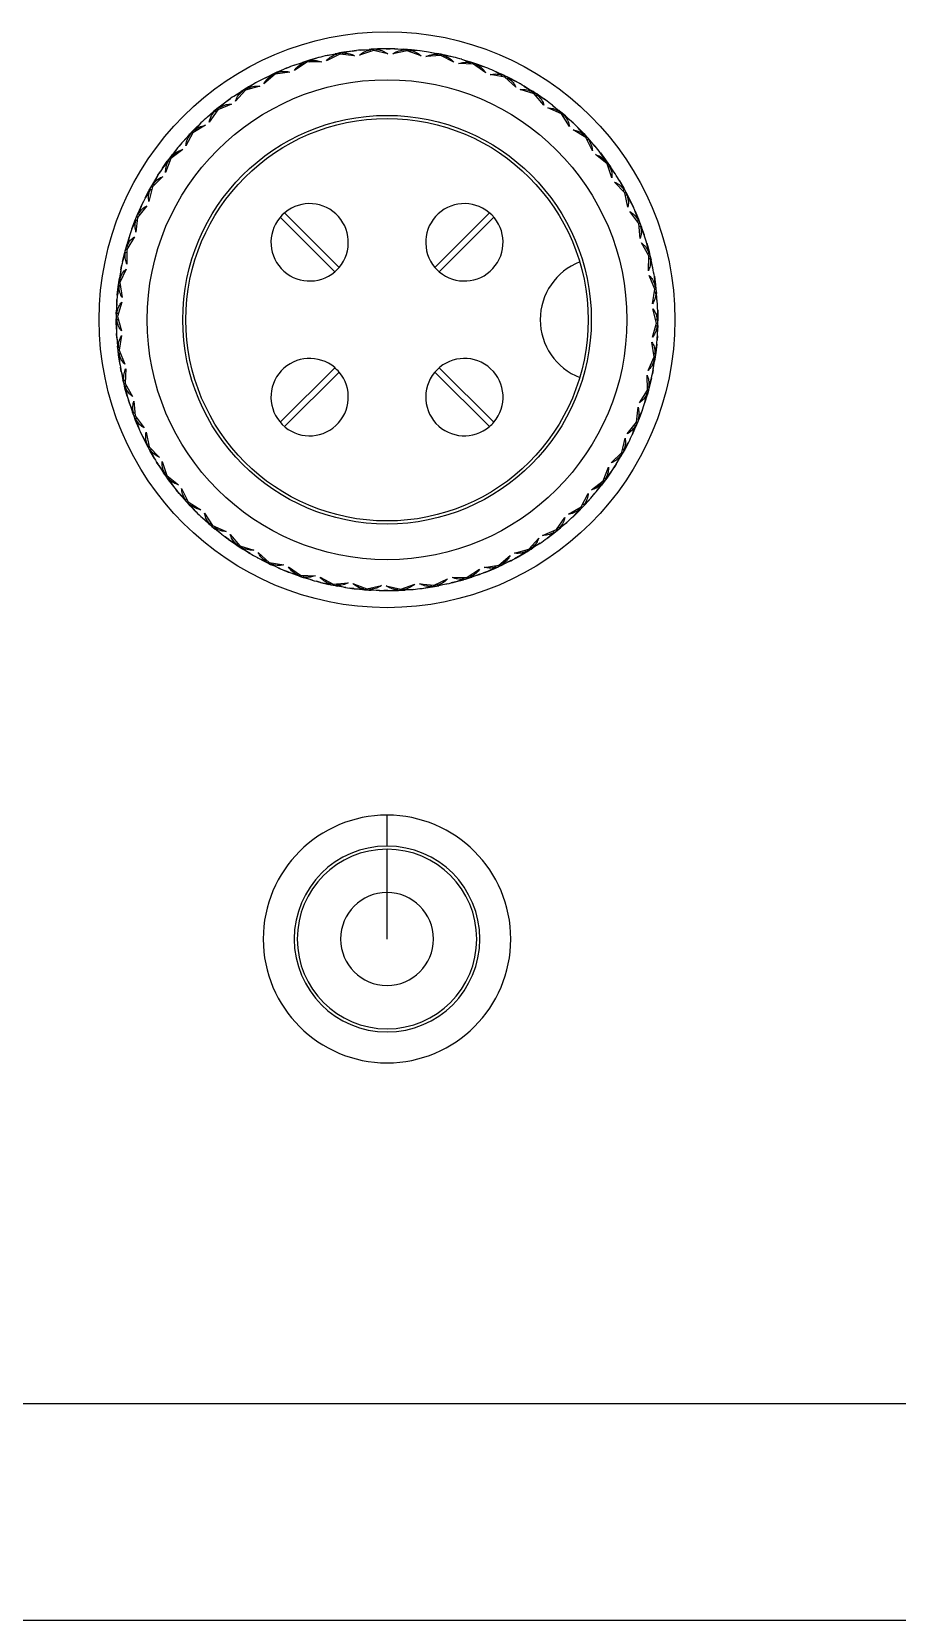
# Model space of a CAD drawing. Header units: millimetres. Extents: x -172 to 278, y -210 to 212.
# Drawn here: x 159.7 to 187.7, y -104.3 to -53 of the extents above; entities that cross this region are included whole.
import ezdxf

# ---------------------------------------------------------------- set-up
doc = ezdxf.new("R2010")
doc.units = ezdxf.units.MM

msp = doc.modelspace()

# ---------------------------------------------------------------- linework, layer by layer
at = {"color": 7, "linetype": 'Continuous', "lineweight": 25}
for p, q in [((168.967, -53.864), (168.701, -53.938)), ((169.641, -53.756), (169.21, -53.969)), ((169.226, -53.801), (169.497, -53.744)), ((169.523, -53.759), (169.235, -53.799)), ((169.497, -53.744), (169.635, -53.723)), ((169.564, -53.794), (169.523, -53.759)), ((169.635, -53.723), (169.772, -53.695)), ((169.635, -53.723), (169.641, -53.756)), ((170.119, -53.807), (169.641, -53.756)), ((169.726, -53.765), (169.753, -53.718)), ((170.037, -53.656), (169.753, -53.718)), ((170.046, -53.655), (169.772, -53.695)), ((170.046, -53.655), (170.178, -53.639)), ((170.728, -53.632), (170.274, -53.789)), ((170.311, -53.625), (170.586, -53.602)), ((170.61, -53.62), (170.32, -53.624)), ((170.586, -53.602), (170.726, -53.599)), ((170.647, -53.66), (170.61, -53.62)), ((170.726, -53.599), (170.866, -53.588)), ((170.726, -53.599), (170.728, -53.632)), ((171.196, -53.742), (170.728, -53.632)), ((170.811, -53.651), (170.844, -53.609)), ((171.134, -53.582), (170.844, -53.609)), ((171.142, -53.582), (170.866, -53.588)), ((171.142, -53.583), (171.275, -53.583)), ((171.822, -53.645), (171.352, -53.744)), ((171.409, -53.586), (171.685, -53.598)), ((171.707, -53.619), (171.418, -53.586)), ((171.685, -53.598), (171.824, -53.613)), ((171.738, -53.663), (171.707, -53.619)), ((171.824, -53.613), (171.822, -53.645)), ((172.272, -53.814), (171.822, -53.645)), ((171.824, -53.613), (171.964, -53.619)), ((171.902, -53.675), (171.94, -53.637)), ((172.231, -53.647), (171.94, -53.637)), ((172.239, -53.648), (171.964, -53.619)), ((172.905, -53.796), (172.426, -53.835)), ((172.503, -53.685), (172.776, -53.731)), ((172.795, -53.755), (172.512, -53.686)), ((172.776, -53.731), (172.912, -53.764)), ((172.82, -53.803), (172.795, -53.755)), ((172.912, -53.764), (172.905, -53.796)), ((173.331, -54.019), (172.905, -53.796)), ((172.912, -53.764), (173.05, -53.787)), ((172.981, -53.835), (173.023, -53.802)), ((173.311, -53.849), (173.023, -53.802)), ((173.319, -53.851), (173.05, -53.787)), ((167.413, -54.429), (167.542, -54.375)), ((167.542, -54.375), (167.668, -54.313)), ((167.542, -54.375), (167.556, -54.405)), ((168.032, -54.336), (167.556, -54.405)), ((167.641, -54.393), (167.655, -54.341)), ((167.915, -54.21), (167.655, -54.341)), ((167.923, -54.207), (167.668, -54.313)), ((167.923, -54.207), (168.047, -54.158)), ((168.172, -54.111), (168.433, -54.021)), ((168.578, -54.015), (168.177, -54.28)), ((168.461, -54.033), (168.181, -54.108)), ((168.433, -54.021), (168.568, -53.983)), ((168.507, -54.062), (168.461, -54.033)), ((168.568, -53.983), (168.701, -53.938)), ((168.568, -53.983), (168.578, -54.015)), ((169.059, -54.006), (168.578, -54.015)), ((168.663, -54.013), (168.684, -53.963)), ((168.959, -53.866), (168.684, -53.963)), ((173.962, -54.081), (173.482, -54.06)), ((173.577, -53.92), (173.841, -54.001)), ((173.857, -54.027), (173.585, -53.923)), ((173.841, -54.001), (173.972, -54.05)), ((173.876, -54.077), (173.857, -54.027)), ((173.972, -54.05), (173.962, -54.081)), ((174.356, -54.356), (173.962, -54.081)), ((173.972, -54.05), (174.106, -54.09)), ((174.032, -54.13), (174.078, -54.102)), ((174.357, -54.184), (174.078, -54.102)), ((174.365, -54.187), (174.106, -54.09)), ((174.612, -54.288), (174.864, -54.401)), ((174.877, -54.429), (174.62, -54.292)), ((166.574, -54.892), (166.69, -54.815)), ((167.054, -54.792), (166.591, -54.92)), ((166.673, -54.897), (166.681, -54.844)), ((166.923, -54.681), (166.681, -54.844)), ((166.93, -54.677), (166.69, -54.815)), ((167.165, -54.552), (167.413, -54.429)), ((167.443, -54.438), (167.173, -54.548)), ((167.556, -54.405), (167.192, -54.718)), ((167.491, -54.461), (167.443, -54.438)), ((174.974, -54.496), (174.5, -54.415)), ((174.864, -54.401), (174.988, -54.466)), ((174.89, -54.481), (174.877, -54.429)), ((174.988, -54.466), (174.974, -54.496)), ((175.33, -54.818), (174.974, -54.496)), ((174.988, -54.466), (175.116, -54.524)), ((175.037, -54.553), (175.086, -54.531)), ((175.353, -54.648), (175.086, -54.531)), ((175.361, -54.652), (175.116, -54.524)), ((175.361, -54.653), (175.477, -54.717)), ((175.593, -54.784), (175.829, -54.927)), ((175.838, -54.956), (175.601, -54.788)), ((166.141, -55.367), (165.698, -55.552)), ((165.997, -55.274), (165.778, -55.466)), ((166.004, -55.269), (165.784, -55.436)), ((165.993, -55.277), (166.112, -55.191)), ((166.222, -55.115), (166.452, -54.962)), ((166.482, -54.967), (166.229, -55.11)), ((166.591, -54.92), (166.269, -55.277)), ((166.452, -54.962), (166.574, -54.892)), ((166.534, -54.984), (166.482, -54.967)), ((166.574, -54.892), (166.591, -54.92)), ((175.926, -55.035), (175.466, -54.895)), ((175.829, -54.927), (175.944, -55.007)), ((175.838, -54.956), (175.844, -55.01)), ((175.926, -55.035), (175.944, -55.007)), ((176.239, -55.399), (175.926, -55.035)), ((175.944, -55.007), (176.064, -55.08)), ((176.033, -55.084), (175.982, -55.099)), ((176.283, -55.233), (176.033, -55.084)), ((176.29, -55.238), (176.064, -55.08)), ((176.504, -55.398), (176.721, -55.57)), ((176.725, -55.6), (176.511, -55.403)), ((165.356, -55.792), (165.566, -55.611)), ((165.596, -55.612), (165.363, -55.786)), ((165.698, -55.552), (165.423, -55.947)), ((165.566, -55.611), (165.677, -55.527)), ((165.649, -55.623), (165.596, -55.612)), ((165.677, -55.527), (165.784, -55.436)), ((165.677, -55.527), (165.698, -55.552)), ((165.777, -55.519), (165.778, -55.466)), ((176.803, -55.688), (176.364, -55.492)), ((176.721, -55.57), (176.824, -55.664)), ((176.725, -55.6), (176.725, -55.654)), ((176.803, -55.688), (176.824, -55.664)), ((177.068, -56.089), (176.803, -55.688)), ((176.824, -55.664), (176.934, -55.751)), ((176.903, -55.751), (176.85, -55.76)), ((177.133, -55.93), (176.903, -55.751)), ((177.139, -55.936), (176.934, -55.751)), ((164.582, -56.572), (164.767, -56.367)), ((164.798, -56.364), (164.588, -56.565)), ((164.891, -56.291), (164.668, -56.717)), ((164.767, -56.367), (164.868, -56.269)), ((164.852, -56.367), (164.798, -56.364)), ((164.868, -56.269), (164.962, -56.165)), ((164.868, -56.269), (164.891, -56.291)), ((165.308, -56.052), (164.891, -56.291)), ((165.153, -55.978), (164.96, -56.195)), ((164.965, -56.249), (164.96, -56.195)), ((165.159, -55.972), (164.962, -56.165)), ((177.139, -55.937), (177.236, -56.028)), ((177.592, -56.447), (177.181, -56.197)), ((177.331, -56.121), (177.524, -56.319)), ((177.525, -56.349), (177.338, -56.127)), ((177.525, -56.349), (177.518, -56.403)), ((177.524, -56.319), (177.616, -56.425)), ((177.592, -56.447), (177.616, -56.425)), ((177.616, -56.425), (177.713, -56.525)), ((164.567, -56.836), (164.184, -57.126)), ((164.41, -56.775), (164.238, -56.991)), ((164.404, -56.782), (164.239, -57.022)), ((164.41, -56.775), (164.495, -56.673)), ((177.804, -56.878), (177.592, -56.447)), ((177.683, -56.521), (177.629, -56.524)), ((177.888, -56.728), (177.683, -56.521)), ((177.894, -56.735), (177.713, -56.525)), ((177.893, -56.735), (177.978, -56.838)), ((178.061, -56.942), (178.228, -57.163)), ((163.912, -57.442), (164.07, -57.216)), ((164.1, -57.209), (163.917, -57.435)), ((164.184, -57.126), (164.015, -57.576)), ((164.07, -57.216), (164.157, -57.106)), ((164.154, -57.206), (164.1, -57.209)), ((164.157, -57.106), (164.238, -56.991)), ((164.157, -57.106), (164.184, -57.126)), ((164.252, -57.074), (164.239, -57.022)), ((178.278, -57.299), (177.902, -56.999)), ((178.225, -57.193), (178.067, -56.95)), ((178.225, -57.193), (178.212, -57.245)), ((178.228, -57.163), (178.305, -57.28)), ((178.278, -57.299), (178.305, -57.28)), ((178.436, -57.753), (178.278, -57.299)), ((178.305, -57.28), (178.39, -57.391)), ((178.36, -57.384), (178.306, -57.379)), ((178.538, -57.615), (178.36, -57.384)), ((178.542, -57.622), (178.39, -57.391)), ((163.558, -58.026), (163.623, -57.902)), ((163.93, -57.707), (163.586, -58.042)), ((163.766, -57.666), (163.623, -57.902)), ((163.762, -57.673), (163.629, -57.932)), ((163.647, -57.983), (163.629, -57.932)), ((163.767, -57.666), (163.838, -57.554)), ((178.853, -58.229), (178.518, -57.885)), ((178.682, -57.849), (178.82, -58.088)), ((178.814, -58.118), (178.687, -57.857)), ((163.357, -58.391), (163.485, -58.146)), ((163.514, -58.135), (163.361, -58.382)), ((163.586, -58.042), (163.476, -58.51)), ((163.485, -58.146), (163.558, -58.026)), ((163.567, -58.125), (163.514, -58.135)), ((163.558, -58.026), (163.586, -58.042)), ((178.814, -58.118), (178.794, -58.168)), ((178.82, -58.088), (178.882, -58.214)), ((178.853, -58.229), (178.882, -58.214)), ((178.952, -58.7), (178.853, -58.229)), ((178.924, -58.324), (178.871, -58.313)), ((178.882, -58.214), (178.952, -58.335)), ((179.071, -58.575), (178.924, -58.324)), ((179.074, -58.583), (178.952, -58.335)), ((163.078, -59.014), (163.127, -58.883)), ((163.408, -58.65), (163.108, -59.026)), ((163.24, -58.631), (163.127, -58.883)), ((163.236, -58.638), (163.136, -58.912)), ((163.136, -58.912), (163.162, -58.959)), ((163.235, -58.643), (163.297, -58.51)), ((169.62, -60.643), (167.858, -58.881)), ((174.479, -58.881), (172.717, -60.643)), ((179.307, -59.225), (179.017, -58.842)), ((179.068, -58.571), (179.131, -58.704)), ((179.185, -58.826), (179.292, -59.081)), ((179.282, -59.11), (179.189, -58.834)), ((162.924, -59.401), (163.021, -59.142)), ((163.048, -59.128), (162.927, -59.392)), ((163.021, -59.142), (163.078, -59.014)), ((163.048, -59.128), (163.099, -59.111)), ((163.108, -59.026), (163.057, -59.504)), ((163.108, -59.026), (163.078, -59.014)), ((167.717, -59.022), (169.479, -60.784)), ((172.858, -60.784), (174.62, -59.022)), ((179.282, -59.11), (179.255, -59.157)), ((179.292, -59.081), (179.338, -59.213)), ((179.307, -59.225), (179.338, -59.213)), ((179.346, -59.704), (179.307, -59.225)), ((179.365, -59.328), (179.314, -59.31)), ((179.338, -59.213), (179.392, -59.342)), ((179.479, -59.596), (179.365, -59.328)), ((179.482, -59.604), (179.392, -59.342)), ((162.726, -60.054), (162.758, -59.918)), ((163.007, -59.652), (162.757, -60.063)), ((162.839, -59.653), (162.758, -59.918)), ((162.836, -59.662), (162.771, -59.945)), ((162.771, -59.945), (162.802, -59.99)), ((179.632, -60.269), (179.393, -59.853)), ((179.561, -59.858), (179.635, -60.125)), ((179.622, -60.152), (179.564, -59.867)), ((162.622, -60.457), (162.685, -60.188)), ((162.71, -60.171), (162.624, -60.448)), ((162.685, -60.188), (162.726, -60.054)), ((162.71, -60.171), (162.759, -60.148)), ((162.757, -60.063), (162.726, -60.054)), ((162.757, -60.063), (162.767, -60.543)), ((179.622, -60.152), (179.59, -60.195)), ((179.611, -60.75), (179.632, -60.269)), ((179.677, -60.379), (179.629, -60.355)), ((179.632, -60.269), (179.664, -60.262)), ((179.635, -60.125), (179.664, -60.262)), ((179.664, -60.262), (179.702, -60.397)), ((179.757, -60.659), (179.677, -60.379)), ((179.758, -60.667), (179.702, -60.397)), ((162.507, -61.13), (162.522, -60.991)), ((162.568, -60.719), (162.522, -60.991)), ((162.567, -60.727), (162.538, -61.017)), ((162.538, -61.017), (162.574, -61.057)), ((162.736, -60.696), (162.539, -61.135)), ((162.566, -60.732), (162.594, -60.588)), ((179.824, -61.347), (179.639, -60.903)), ((179.805, -60.93), (179.845, -61.203)), ((179.828, -61.229), (179.807, -60.939)), ((162.454, -61.543), (162.483, -61.268)), ((162.506, -61.248), (162.455, -61.534)), ((162.483, -61.268), (162.507, -61.13)), ((162.506, -61.248), (162.552, -61.219)), ((162.539, -61.135), (162.507, -61.13)), ((162.539, -61.135), (162.609, -61.61)), ((179.743, -61.82), (179.824, -61.347)), ((179.828, -61.229), (179.791, -61.268)), ((179.855, -61.461), (179.81, -61.431)), ((179.824, -61.347), (179.857, -61.343)), ((179.845, -61.203), (179.857, -61.343)), ((179.899, -61.748), (179.855, -61.461)), ((179.857, -61.343), (179.877, -61.481)), ((179.899, -61.757), (179.877, -61.481)), ((162.434, -61.809), (162.422, -62.085)), ((162.433, -61.818), (162.441, -62.109)), ((162.434, -61.809), (162.443, -61.676)), ((162.597, -61.766), (162.457, -62.226)), ((179.879, -62.439), (179.751, -61.976)), ((179.898, -62.323), (179.913, -62.032)), ((179.913, -62.023), (179.918, -62.3)), ((162.418, -62.365), (162.425, -62.225)), ((162.424, -62.642), (162.418, -62.365)), ((162.425, -62.225), (162.422, -62.085)), ((162.438, -62.342), (162.423, -62.632)), ((162.457, -62.226), (162.425, -62.225)), ((162.438, -62.342), (162.48, -62.308)), ((162.441, -62.109), (162.482, -62.144)), ((162.457, -62.226), (162.586, -62.689)), ((179.74, -62.899), (179.879, -62.439)), ((179.895, -62.556), (179.855, -62.521)), ((179.898, -62.323), (179.857, -62.357)), ((179.879, -62.439), (179.912, -62.44)), ((179.903, -62.847), (179.895, -62.556)), ((179.903, -62.856), (179.915, -62.58)), ((179.918, -62.3), (179.912, -62.44)), ((179.912, -62.44), (179.915, -62.58)), ((162.438, -62.921), (162.43, -62.775)), ((162.437, -62.908), (162.46, -63.183)), ((162.438, -62.916), (162.482, -63.204)), ((162.594, -62.845), (162.513, -63.318)), ((179.797, -63.53), (179.728, -63.054)), ((179.902, -62.856), (179.894, -62.989)), ((162.48, -63.322), (162.46, -63.183)), ((162.513, -63.318), (162.48, -63.322)), ((162.492, -63.462), (162.48, -63.322)), ((162.482, -63.204), (162.527, -63.234)), ((162.531, -63.735), (162.492, -63.462)), ((162.509, -63.436), (162.546, -63.397)), ((162.509, -63.436), (162.53, -63.726)), ((162.513, -63.318), (162.698, -63.762)), ((179.601, -63.969), (179.797, -63.53)), ((179.799, -63.648), (179.762, -63.608)), ((179.831, -63.417), (179.785, -63.445)), ((179.797, -63.53), (179.83, -63.535)), ((179.83, -63.535), (179.815, -63.674)), ((179.853, -63.397), (179.83, -63.535)), ((179.831, -63.417), (179.882, -63.131)), ((179.883, -63.122), (179.853, -63.397)), ((162.581, -64.011), (162.554, -63.867)), ((162.578, -63.998), (162.635, -64.268)), ((162.58, -64.006), (162.66, -64.286)), ((162.725, -63.915), (162.704, -64.395)), ((169.479, -63.881), (167.717, -65.643)), ((167.858, -65.784), (169.62, -64.022)), ((172.717, -64.022), (174.479, -65.784)), ((174.62, -65.643), (172.858, -63.881)), ((179.579, -64.602), (179.57, -64.122)), ((179.768, -63.946), (179.743, -64.077)), ((179.768, -63.946), (179.815, -63.674)), ((179.77, -63.938), (179.799, -63.648)), ((162.673, -64.403), (162.635, -64.268)), ((162.66, -64.286), (162.708, -64.31)), ((162.704, -64.395), (162.673, -64.403)), ((162.701, -64.54), (162.673, -64.403)), ((162.775, -64.806), (162.701, -64.54)), ((162.704, -64.395), (162.944, -64.812)), ((162.715, -64.513), (162.747, -64.47)), ((162.715, -64.513), (162.773, -64.798)), ((179.329, -65.013), (179.579, -64.602)), ((179.626, -64.494), (179.578, -64.517)), ((179.579, -64.602), (179.611, -64.611)), ((179.611, -64.611), (179.579, -64.747)), ((179.652, -64.477), (179.611, -64.611)), ((179.626, -64.494), (179.713, -64.217)), ((179.715, -64.208), (179.652, -64.477)), ((162.855, -65.061), (162.814, -64.934)), ((162.855, -65.061), (162.945, -65.322)), ((162.857, -65.069), (162.972, -65.337)), ((162.99, -64.961), (163.03, -65.44)), ((179.498, -65.011), (179.579, -64.747)), ((179.501, -65.003), (179.566, -64.719)), ((179.566, -64.719), (179.535, -64.675)), ((162.999, -65.452), (162.945, -65.322)), ((162.972, -65.337), (163.023, -65.355)), ((163.03, -65.44), (162.999, -65.452)), ((163.045, -65.584), (162.999, -65.452)), ((163.03, -65.44), (163.32, -65.823)), ((163.152, -65.839), (163.045, -65.584)), ((163.055, -65.555), (163.081, -65.508)), ((163.055, -65.555), (163.148, -65.831)), ((178.929, -66.015), (179.228, -65.638)), ((179.259, -65.651), (179.21, -65.782)), ((179.228, -65.638), (179.279, -65.16)), ((179.228, -65.638), (179.259, -65.651)), ((179.289, -65.537), (179.237, -65.553)), ((179.316, -65.523), (179.259, -65.651)), ((179.289, -65.537), (179.41, -65.273)), ((179.413, -65.264), (179.316, -65.523)), ((163.263, -66.081), (163.206, -65.961)), ((163.262, -66.082), (163.385, -66.329)), ((163.266, -66.089), (163.413, -66.341)), ((163.384, -65.965), (163.483, -66.435)), ((178.75, -66.623), (178.861, -66.155)), ((179.097, -66.034), (179.21, -65.782)), ((179.1, -66.027), (179.2, -65.753)), ((179.2, -65.753), (179.175, -65.705)), ((163.455, -66.451), (163.385, -66.329)), ((163.413, -66.341), (163.466, -66.352)), ((163.483, -66.435), (163.455, -66.451)), ((163.516, -66.576), (163.455, -66.451)), ((163.483, -66.435), (163.819, -66.779)), ((163.654, -66.816), (163.516, -66.576)), ((163.523, -66.547), (163.543, -66.497)), ((163.523, -66.547), (163.65, -66.808)), ((178.406, -66.958), (178.75, -66.623)), ((178.708, -66.733), (178.689, -66.682)), ((178.779, -66.639), (178.714, -66.763)), ((178.75, -66.623), (178.779, -66.639)), ((178.823, -66.529), (178.77, -66.539)), ((178.852, -66.519), (178.779, -66.639)), ((178.823, -66.529), (178.976, -66.282)), ((178.98, -66.274), (178.852, -66.519)), ((163.802, -67.054), (163.724, -66.93)), ((163.795, -67.043), (163.947, -67.274)), ((163.799, -67.05), (163.977, -67.281)), ((163.901, -66.912), (164.058, -67.366)), ((178.153, -67.539), (178.321, -67.089)), ((178.57, -66.999), (178.498, -67.111)), ((178.57, -66.999), (178.714, -66.763)), ((178.575, -66.992), (178.708, -66.733)), ((164.032, -67.385), (163.947, -67.274)), ((163.977, -67.281), (164.03, -67.285)), ((164.058, -67.366), (164.032, -67.385)), ((164.109, -67.502), (164.032, -67.385)), ((164.058, -67.366), (164.434, -67.665)), ((164.276, -67.722), (164.109, -67.502)), ((164.111, -67.472), (164.125, -67.42)), ((164.111, -67.472), (164.27, -67.715)), ((177.77, -67.829), (178.153, -67.539)), ((177.927, -67.89), (178.099, -67.673)), ((177.932, -67.883), (178.097, -67.643)), ((178.097, -67.643), (178.085, -67.591)), ((178.179, -67.559), (178.099, -67.673)), ((178.153, -67.539), (178.179, -67.559)), ((178.266, -67.449), (178.179, -67.559)), ((178.237, -67.456), (178.183, -67.459)), ((178.237, -67.456), (178.419, -67.23)), ((178.425, -67.222), (178.266, -67.449)), ((164.452, -67.94), (164.359, -67.827)), ((164.443, -67.93), (164.623, -68.14)), ((164.449, -67.937), (164.654, -68.143)), ((164.532, -67.787), (164.745, -68.218)), ((164.721, -68.24), (164.623, -68.14)), ((164.654, -68.143), (164.707, -68.141)), ((164.745, -68.218), (164.721, -68.24)), ((164.745, -68.218), (165.156, -68.467)), ((177.445, -68.373), (177.669, -67.948)), ((177.539, -68.301), (177.748, -68.1)), ((177.754, -68.093), (177.569, -68.298)), ((177.935, -67.879), (177.842, -67.992)), ((164.812, -68.346), (164.721, -68.24)), ((164.811, -68.316), (164.818, -68.262)), ((164.811, -68.316), (164.999, -68.537)), ((165.005, -68.544), (164.812, -68.346)), ((165.198, -68.728), (165.101, -68.637)), ((165.198, -68.729), (165.403, -68.914)), ((165.204, -68.735), (165.433, -68.914)), ((165.268, -68.576), (165.533, -68.976)), ((176.639, -69.112), (176.914, -68.718)), ((177.029, -68.613), (177.445, -68.373)), ((177.177, -68.693), (177.375, -68.5)), ((177.183, -68.687), (177.377, -68.469)), ((177.377, -68.469), (177.371, -68.416)), ((177.469, -68.396), (177.375, -68.5)), ((177.445, -68.373), (177.469, -68.396)), ((177.569, -68.298), (177.469, -68.396)), ((177.539, -68.301), (177.485, -68.298)), ((165.512, -69.001), (165.403, -68.914)), ((165.433, -68.914), (165.486, -68.905)), ((165.533, -68.976), (165.512, -69.001)), ((165.616, -69.095), (165.512, -69.001)), ((165.533, -68.976), (165.972, -69.173)), ((165.611, -69.065), (165.612, -69.011)), ((165.611, -69.065), (165.825, -69.262)), ((165.833, -69.267), (165.616, -69.095)), ((176.195, -69.298), (176.639, -69.112)), ((176.333, -69.396), (176.553, -69.229)), ((176.339, -69.391), (176.559, -69.199)), ((176.659, -69.138), (176.553, -69.229)), ((176.559, -69.199), (176.56, -69.145)), ((176.639, -69.112), (176.659, -69.138)), ((176.771, -69.053), (176.659, -69.138)), ((176.74, -69.053), (176.688, -69.042)), ((176.74, -69.053), (176.974, -68.879)), ((176.98, -68.873), (176.771, -69.053)), ((166.058, -69.434), (165.939, -69.348)), ((166.046, -69.427), (166.273, -69.585)), ((166.053, -69.432), (166.303, -69.581)), ((166.097, -69.266), (166.411, -69.63)), ((166.393, -69.658), (166.273, -69.585)), ((166.303, -69.581), (166.355, -69.565)), ((166.411, -69.63), (166.393, -69.658)), ((166.508, -69.738), (166.393, -69.658)), ((166.411, -69.63), (166.87, -69.77)), ((166.499, -69.709), (166.492, -69.655)), ((166.499, -69.709), (166.736, -69.877)), ((166.744, -69.881), (166.508, -69.738)), ((175.283, -69.873), (175.746, -69.745)), ((175.656, -69.821), (175.663, -69.767)), ((175.746, -69.745), (176.068, -69.388)), ((175.746, -69.745), (175.763, -69.772)), ((175.884, -69.703), (175.763, -69.772)), ((175.854, -69.698), (175.803, -69.681)), ((175.854, -69.698), (176.107, -69.555)), ((176.115, -69.55), (175.884, -69.703)), ((166.976, -70.013), (167.221, -70.141)), ((166.983, -70.017), (167.25, -70.134)), ((167.006, -69.847), (167.363, -70.169)), ((167.348, -70.198), (167.221, -70.141)), ((167.25, -70.134), (167.299, -70.112)), ((167.363, -70.169), (167.348, -70.198)), ((167.472, -70.264), (167.348, -70.198)), ((167.363, -70.169), (167.837, -70.25)), ((167.46, -70.236), (167.447, -70.183)), ((167.46, -70.236), (167.716, -70.373)), ((167.725, -70.376), (167.472, -70.264)), ((174.305, -70.329), (174.781, -70.26)), ((174.682, -70.324), (174.696, -70.272)), ((174.781, -70.26), (175.145, -69.946)), ((174.781, -70.26), (174.794, -70.29)), ((174.924, -70.236), (174.794, -70.29)), ((174.894, -70.227), (174.846, -70.204)), ((174.894, -70.227), (175.163, -70.117)), ((175.171, -70.113), (174.924, -70.236)), ((175.418, -69.981), (175.29, -70.051)), ((175.407, -69.987), (175.646, -69.85)), ((175.414, -69.983), (175.656, -69.821)), ((175.763, -69.772), (175.646, -69.85)), ((167.972, -70.477), (167.848, -70.428)), ((167.972, -70.478), (168.23, -70.574)), ((167.98, -70.481), (168.259, -70.563)), ((167.981, -70.309), (168.375, -70.584)), ((168.364, -70.615), (168.23, -70.574)), ((168.259, -70.563), (168.305, -70.535)), ((168.375, -70.584), (168.364, -70.615)), ((168.496, -70.664), (168.364, -70.615)), ((168.375, -70.584), (168.855, -70.605)), ((168.48, -70.638), (168.46, -70.588)), ((168.48, -70.638), (168.751, -70.742)), ((168.76, -70.744), (168.496, -70.664)), ((169.018, -70.814), (168.889, -70.78)), ((169.006, -70.646), (169.431, -70.869)), ((172.696, -70.909), (173.127, -70.696)), ((173.278, -70.659), (173.759, -70.65)), ((173.37, -70.801), (173.636, -70.727)), ((173.378, -70.799), (173.652, -70.701)), ((173.768, -70.681), (173.636, -70.727)), ((173.652, -70.701), (173.673, -70.652)), ((173.759, -70.65), (174.159, -70.385)), ((173.759, -70.65), (173.768, -70.681)), ((173.903, -70.644), (173.768, -70.681)), ((173.875, -70.632), (173.83, -70.603)), ((173.875, -70.632), (174.156, -70.557)), ((174.165, -70.553), (173.903, -70.644)), ((174.413, -70.458), (174.29, -70.507)), ((174.414, -70.458), (174.669, -70.352)), ((174.422, -70.455), (174.682, -70.324)), ((174.794, -70.29), (174.669, -70.352)), ((169.018, -70.814), (169.287, -70.878)), ((169.026, -70.816), (169.313, -70.863)), ((169.425, -70.901), (169.287, -70.878)), ((169.313, -70.863), (169.355, -70.829)), ((169.431, -70.869), (169.425, -70.901)), ((169.561, -70.933), (169.425, -70.901)), ((169.431, -70.869), (169.91, -70.83)), ((169.542, -70.909), (169.516, -70.862)), ((169.542, -70.909), (169.824, -70.979)), ((169.833, -70.98), (169.561, -70.933)), ((170.098, -71.016), (169.965, -70.999)), ((170.065, -70.851), (170.515, -71.02)), ((170.098, -71.017), (170.372, -71.046)), ((170.106, -71.018), (170.397, -71.028)), ((170.512, -71.052), (170.372, -71.046)), ((170.397, -71.028), (170.435, -70.99)), ((170.515, -71.02), (170.512, -71.052)), ((170.652, -71.067), (170.512, -71.052)), ((170.515, -71.02), (170.985, -70.92)), ((170.63, -71.046), (170.599, -71.002)), ((170.63, -71.046), (170.919, -71.079)), ((170.928, -71.079), (170.652, -71.067)), ((171.194, -71.082), (171.061, -71.082)), ((171.141, -70.922), (171.609, -71.033)), ((171.195, -71.082), (171.471, -71.077)), ((171.203, -71.082), (171.493, -71.056)), ((171.61, -71.066), (171.471, -71.077)), ((171.493, -71.056), (171.526, -71.013)), ((171.609, -71.033), (172.063, -70.876)), ((171.609, -71.033), (171.61, -71.066)), ((171.75, -71.063), (171.61, -71.066)), ((171.726, -71.044), (171.69, -71.005)), ((171.726, -71.044), (172.017, -71.041)), ((172.026, -71.04), (171.75, -71.063)), ((172.218, -70.858), (172.696, -70.909)), ((172.291, -71.01), (172.565, -70.97)), ((172.299, -71.009), (172.584, -70.947)), ((172.702, -70.941), (172.565, -70.97)), ((172.584, -70.947), (172.611, -70.9)), ((172.696, -70.909), (172.702, -70.941)), ((172.84, -70.921), (172.702, -70.941)), ((172.814, -70.906), (172.772, -70.871)), ((172.814, -70.906), (173.102, -70.866)), ((173.111, -70.864), (172.84, -70.921)), ((173.383, -70.797), (173.24, -70.834)), ((171.168, -79.332), (171.168, -78.332)), ((171.168, -82.332), (171.168, -79.432)), ((-155.46, -97.332), (251.54, -97.332)), ((-155.46, -104.332), (251.54, -104.332))]:
    msp.add_line(p, q, dxfattribs=at)
for radius in [9.3, 7.75, 6.6, 6.5]:
    msp.add_circle((171.168, -62.332), radius, dxfattribs=at)
for centre, radius, start, end in [((171.168, -62.332), 8.75, 102.7653, 104.6272), ((171.168, -62.332), 8.75, 99.1815, 101.0146), ((171.168, -62.332), 8.75, 95.5653, 97.4272), ((171.168, -62.332), 8.75, 91.9815, 93.8146), ((171.168, -62.332), 8.75, 88.3653, 90.2272), ((171.168, -62.332), 8.75, 84.7815, 86.6146), ((171.168, -62.332), 8.75, 81.1653, 83.0272), ((171.168, -62.332), 8.75, 77.5815, 79.4146), ((171.168, -62.332), 8.75, 73.9653, 75.8272), ((171.168, -62.332), 8.75, 113.5815, 115.4146), ((171.168, -62.332), 8.75, 109.9653, 111.8272), ((171.168, -62.332), 8.75, 106.3815, 108.2146), ((171.168, -62.332), 8.75, 70.3815, 72.2146), ((171.168, -62.332), 8.75, 66.7653, 68.6272), ((171.168, -62.332), 8.75, 120.7815, 122.6146), ((171.168, -62.332), 8.75, 117.1653, 119.0272), ((171.168, -62.332), 8.75, 63.1815, 65.0146), ((171.168, -62.332), 8.75, 59.5653, 61.4272), ((171.168, -62.332), 8.75, 124.3653, 126.2272), ((171.168, -62.332), 8.75, 55.9815, 57.8125), ((171.168, -62.332), 8.75, 52.3653, 54.2272), ((171.168, -62.332), 8.75, 131.5653, 133.4272), ((171.168, -62.332), 8.75, 127.9815, 129.8146), ((171.168, -62.332), 8.75, 48.7806, 50.6146), ((171.168, -62.332), 8.75, 135.1815, 137.0146), ((171.168, -62.332), 8.75, 45.1653, 47.0272), ((171.168, -62.332), 8.75, 41.5815, 43.4146), ((171.168, -62.332), 8.75, 138.7653, 140.6272), ((171.168, -62.332), 8.75, 37.9653, 39.8272), ((171.168, -62.332), 8.75, 145.9653, 147.8253), ((171.168, -62.332), 8.75, 142.3815, 144.2146), ((171.168, -62.332), 8.75, 34.3815, 36.2146), ((171.168, -62.332), 8.75, 149.5834, 151.4146), ((171.168, -62.332), 8.75, 30.7653, 32.6272), ((171.168, -62.332), 8.75, 153.1653, 155.0272), ((171.168, -62.332), 8.75, 27.1815, 29.0146), ((171.168, -62.332), 8.75, 156.7815, 158.6146), ((168.668, -59.832), 1.25, 319.5886, 310.4114), ((173.668, -59.832), 1.25, 229.5886, 220.4114), ((171.168, -62.332), 8.75, 23.5653, 25.4272), ((171.168, -62.332), 8.75, 160.3653, 162.2272), ((171.168, -62.332), 8.75, 19.9815, 21.8146), ((171.168, -62.332), 8.75, 163.9815, 165.8146), ((171.168, -62.332), 8.75, 16.3653, 18.2272), ((171.168, -62.332), 8.75, 167.5653, 169.4272), ((178.118, -62.332), 2, 111.1985, 248.8015), ((171.168, -62.332), 8.75, 12.7815, 14.6146), ((171.168, -62.332), 8.75, 171.1815, 173.0146), ((168.668, -59.832), 1.25, 310.4114, 319.5886), ((173.668, -59.832), 1.25, 220.4114, 229.5886), ((171.168, -62.332), 8.75, 9.1653, 11.0272), ((171.168, -62.332), 8.75, 174.7653, 176.6272), ((171.168, -62.332), 8.75, 5.5815, 7.4146), ((171.168, -62.332), 8.75, 1.9653, 3.8272), ((171.168, -62.332), 8.75, 178.3815, 180.2146), ((171.168, -62.332), 8.75, 358.3815, 0.2146), ((171.168, -62.332), 8.75, 181.9653, 183.8272), ((171.168, -62.332), 8.75, 354.7653, 356.6272), ((171.168, -62.332), 8.75, 185.5815, 187.4146), ((168.668, -64.832), 1.25, 49.5886, 40.4114), ((173.668, -64.832), 1.25, 319.5886, 310.4114), ((171.168, -62.332), 8.75, 351.1815, 353.0146), ((171.168, -62.332), 8.75, 189.1653, 191.0272), ((168.668, -64.832), 1.25, 40.4114, 49.5886), ((171.168, -62.332), 8.75, 347.5653, 349.4272), ((171.168, -62.332), 8.75, 192.7815, 194.6146), ((171.168, -62.332), 8.75, 343.9815, 345.8146), ((171.168, -62.332), 8.75, 196.3653, 198.2272), ((171.168, -62.332), 8.75, 340.3653, 342.2272), ((171.168, -62.332), 8.75, 199.9815, 201.8146), ((173.668, -64.832), 1.25, 310.4114, 319.5886), ((171.168, -62.332), 8.75, 336.7815, 338.6146), ((171.168, -62.332), 8.75, 203.5653, 205.4272), ((171.168, -62.332), 8.75, 333.1653, 335.0272), ((171.168, -62.332), 8.75, 207.1815, 209.0146), ((171.168, -62.332), 8.75, 329.5815, 331.4146), ((171.168, -62.332), 8.75, 210.7653, 212.6272), ((171.168, -62.332), 8.75, 325.9653, 327.8272), ((171.168, -62.332), 8.75, 214.3815, 216.2146), ((171.168, -62.332), 8.75, 217.9653, 219.8272), ((171.168, -62.332), 8.75, 322.3815, 324.2146), ((171.168, -62.332), 8.75, 221.5815, 223.4146), ((171.168, -62.332), 8.75, 318.7653, 320.6272), ((171.168, -62.332), 8.75, 225.1653, 227.0272), ((171.168, -62.332), 8.75, 311.5653, 313.4272), ((171.168, -62.332), 8.75, 315.1815, 317.0146), ((171.168, -62.332), 8.75, 228.7815, 230.6146), ((171.168, -62.332), 8.75, 307.9815, 309.8146), ((171.168, -62.332), 8.75, 232.3653, 234.2272), ((171.168, -62.332), 8.75, 235.9815, 237.8146), ((171.168, -62.332), 8.75, 300.7815, 302.6146), ((171.168, -62.332), 8.75, 304.3653, 306.2272), ((171.168, -62.332), 8.75, 239.5653, 241.4272), ((171.168, -62.332), 8.75, 243.1806, 245.0146), ((171.168, -62.332), 8.75, 293.5815, 295.4146), ((171.168, -62.332), 8.75, 297.1653, 299.0272), ((171.168, -62.332), 8.75, 246.7653, 248.6272), ((171.168, -62.332), 8.75, 250.3815, 252.2146), ((171.168, -62.332), 8.75, 253.9653, 255.8272), ((171.168, -62.332), 8.75, 286.3815, 288.2146), ((171.168, -62.332), 8.75, 289.9653, 291.8272), ((171.168, -62.332), 8.75, 257.5815, 259.4146), ((171.168, -62.332), 8.75, 261.1653, 263.0272), ((171.168, -62.332), 8.75, 264.7815, 266.6146), ((171.168, -62.332), 8.75, 268.3653, 270.2272), ((171.168, -62.332), 8.75, 271.9815, 273.8146), ((171.168, -62.332), 8.75, 275.5653, 277.4272), ((171.168, -62.332), 8.75, 279.1815, 281.0146), ((171.168, -62.332), 8.75, 282.7653, 284.6272), ((171.168, -82.332), 4, 90, 270), ((171.168, -82.332), 4, 270, 90), ((171.168, -82.332), 3, 90, 270), ((171.168, -82.332), 2.9, 90, 270), ((171.168, -82.332), 3, 270, 90), ((171.168, -82.332), 2.9, 270, 90), ((171.168, -82.332), 1.5, 90, 270), ((171.168, -82.332), 1.5, 270, 90)]:
    msp.add_arc(centre, radius, start, end, dxfattribs=at)
for points, knots in [([(169.21, -53.969), (169.249, -53.928), (169.335, -53.838), (169.457, -53.787), (169.523, -53.759)], [0, 0, 0, 0, 0.454807, 1, 1, 1, 1]), ([(169.753, -53.718), (169.825, -53.722), (169.956, -53.728), (170.068, -53.782), (170.119, -53.807)], [0, 0, 0, 0, 0.545193, 1, 1, 1, 1]), ([(170.274, -53.789), (170.318, -53.754), (170.414, -53.676), (170.541, -53.64), (170.61, -53.62)], [0, 0, 0, 0, 0.454807, 1, 1, 1, 1]), ([(170.844, -53.609), (170.914, -53.621), (171.044, -53.644), (171.148, -53.712), (171.196, -53.742)], [0, 0, 0, 0, 0.545193, 1, 1, 1, 1]), ([(171.352, -53.744), (171.4, -53.715), (171.505, -53.649), (171.636, -53.63), (171.707, -53.619)], [0, 0, 0, 0, 0.454807, 1, 1, 1, 1]), ([(171.94, -53.637), (172.008, -53.658), (172.134, -53.697), (172.229, -53.777), (172.272, -53.814)], [0, 0, 0, 0, 0.545193, 1, 1, 1, 1]), ([(172.426, -53.835), (172.478, -53.812), (172.591, -53.76), (172.723, -53.757), (172.795, -53.755)], [0, 0, 0, 0, 0.454807, 1, 1, 1, 1]), ([(173.023, -53.802), (173.089, -53.832), (173.209, -53.886), (173.293, -53.977), (173.331, -54.019)], [0, 0, 0, 0, 0.545193, 1, 1, 1, 1]), ([(167.655, -54.341), (167.725, -54.326), (167.855, -54.3), (167.976, -54.324), (168.032, -54.336)], [0, 0, 0, 0, 0.545193, 1, 1, 1, 1]), ([(168.177, -54.28), (168.211, -54.235), (168.285, -54.135), (168.399, -54.069), (168.461, -54.033)], [0, 0, 0, 0, 0.454807, 1, 1, 1, 1]), ([(168.684, -53.963), (168.756, -53.958), (168.887, -53.948), (169.005, -53.987), (169.059, -54.006)], [0, 0, 0, 0, 0.545193, 1, 1, 1, 1]), ([(173.482, -54.06), (173.535, -54.043), (173.654, -54.006), (173.785, -54.019), (173.857, -54.027)], [0, 0, 0, 0, 0.4548074, 1, 1, 1, 1]), ([(174.078, -54.102), (174.139, -54.139), (174.251, -54.208), (174.323, -54.31), (174.356, -54.356)], [0, 0, 0, 0, 0.545193, 1, 1, 1, 1]), ([(166.681, -54.844), (166.749, -54.821), (166.874, -54.778), (166.998, -54.788), (167.054, -54.792)], [0, 0, 0, 0, 0.545193, 1, 1, 1, 1]), ([(167.192, -54.718), (167.219, -54.669), (167.281, -54.561), (167.385, -54.481), (167.443, -54.438)], [0, 0, 0, 0, 0.454807, 1, 1, 1, 1]), ([(174.5, -54.415), (174.556, -54.405), (174.678, -54.383), (174.806, -54.413), (174.877, -54.429)], [0, 0, 0, 0, 0.454807, 1, 1, 1, 1]), ([(175.086, -54.531), (175.143, -54.576), (175.245, -54.659), (175.304, -54.768), (175.33, -54.818)], [0, 0, 0, 0, 0.5451928, 1, 1, 1, 1]), ([(175.466, -54.895), (175.523, -54.892), (175.647, -54.886), (175.77, -54.931), (175.838, -54.956)], [0, 0, 0, 0, 0.454807, 1, 1, 1, 1]), ([(165.778, -55.466), (165.842, -55.434), (165.961, -55.376), (166.085, -55.37), (166.141, -55.367)], [0, 0, 0, 0, 0.545193, 1, 1, 1, 1]), ([(166.269, -55.277), (166.29, -55.225), (166.337, -55.11), (166.431, -55.017), (166.482, -54.967)], [0, 0, 0, 0, 0.454807, 1, 1, 1, 1]), ([(176.033, -55.084), (176.083, -55.135), (176.175, -55.23), (176.219, -55.346), (176.239, -55.399)], [0, 0, 0, 0, 0.545193, 1, 1, 1, 1]), ([(165.423, -55.947), (165.438, -55.892), (165.47, -55.772), (165.552, -55.669), (165.596, -55.612)], [0, 0, 0, 0, 0.454807, 1, 1, 1, 1]), ([(176.364, -55.492), (176.421, -55.496), (176.545, -55.506), (176.662, -55.567), (176.725, -55.6)], [0, 0, 0, 0, 0.454807, 1, 1, 1, 1]), ([(176.903, -55.751), (176.947, -55.808), (177.026, -55.914), (177.055, -56.034), (177.068, -56.089)], [0, 0, 0, 0, 0.545193, 1, 1, 1, 1]), ([(164.668, -56.717), (164.676, -56.661), (164.693, -56.538), (164.761, -56.425), (164.798, -56.364)], [0, 0, 0, 0, 0.454807, 1, 1, 1, 1]), ([(164.96, -56.195), (165.02, -56.156), (165.13, -56.084), (165.252, -56.062), (165.308, -56.052)], [0, 0, 0, 0, 0.545193, 1, 1, 1, 1]), ([(177.181, -56.197), (177.236, -56.209), (177.358, -56.233), (177.466, -56.308), (177.525, -56.349)], [0, 0, 0, 0, 0.454807, 1, 1, 1, 1]), ([(164.239, -57.022), (164.294, -56.975), (164.395, -56.89), (164.513, -56.853), (164.567, -56.836)], [0, 0, 0, 0, 0.545193, 1, 1, 1, 1]), ([(177.683, -56.521), (177.719, -56.584), (177.784, -56.699), (177.798, -56.822), (177.804, -56.878)], [0, 0, 0, 0, 0.545193, 1, 1, 1, 1]), ([(164.015, -57.576), (164.016, -57.52), (164.018, -57.395), (164.071, -57.275), (164.1, -57.209)], [0, 0, 0, 0, 0.454807, 1, 1, 1, 1]), ([(177.902, -56.999), (177.956, -57.017), (178.073, -57.057), (178.172, -57.145), (178.225, -57.193)], [0, 0, 0, 0, 0.454807, 1, 1, 1, 1]), ([(178.36, -57.384), (178.388, -57.45), (178.438, -57.572), (178.436, -57.696), (178.436, -57.753)], [0, 0, 0, 0, 0.545193, 1, 1, 1, 1]), ([(163.629, -57.932), (163.677, -57.879), (163.766, -57.782), (163.879, -57.73), (163.93, -57.707)], [0, 0, 0, 0, 0.545193, 1, 1, 1, 1]), ([(178.518, -57.885), (178.568, -57.91), (178.68, -57.964), (178.767, -58.064), (178.814, -58.118)], [0, 0, 0, 0, 0.454807, 1, 1, 1, 1]), ([(163.476, -58.51), (163.469, -58.454), (163.455, -58.331), (163.493, -58.204), (163.514, -58.135)], [0, 0, 0, 0, 0.454807, 1, 1, 1, 1]), ([(178.924, -58.324), (178.943, -58.393), (178.977, -58.521), (178.96, -58.644), (178.952, -58.7)], [0, 0, 0, 0, 0.545193, 1, 1, 1, 1]), ([(163.136, -58.912), (163.178, -58.853), (163.254, -58.745), (163.359, -58.68), (163.408, -58.65)], [0, 0, 0, 0, 0.545193, 1, 1, 1, 1]), ([(179.017, -58.842), (179.064, -58.872), (179.168, -58.94), (179.242, -59.05), (179.282, -59.11)], [0, 0, 0, 0, 0.454807, 1, 1, 1, 1]), ([(163.057, -59.504), (163.044, -59.449), (163.015, -59.329), (163.036, -59.199), (163.048, -59.128)], [0, 0, 0, 0, 0.454807, 1, 1, 1, 1]), ([(179.365, -59.328), (179.375, -59.399), (179.393, -59.53), (179.361, -59.649), (179.346, -59.704)], [0, 0, 0, 0, 0.545193, 1, 1, 1, 1]), ([(162.771, -59.945), (162.805, -59.882), (162.867, -59.765), (162.963, -59.687), (163.007, -59.652)], [0, 0, 0, 0, 0.5451928, 1, 1, 1, 1]), ([(179.393, -59.853), (179.436, -59.889), (179.53, -59.97), (179.589, -60.088), (179.622, -60.152)], [0, 0, 0, 0, 0.454807, 1, 1, 1, 1]), ([(162.767, -60.543), (162.747, -60.49), (162.702, -60.374), (162.707, -60.243), (162.71, -60.171)], [0, 0, 0, 0, 0.454807, 1, 1, 1, 1]), ([(179.677, -60.379), (179.678, -60.451), (179.68, -60.582), (179.633, -60.697), (179.611, -60.75)], [0, 0, 0, 0, 0.545193, 1, 1, 1, 1]), ([(162.538, -61.017), (162.564, -60.949), (162.61, -60.826), (162.697, -60.737), (162.736, -60.696)], [0, 0, 0, 0, 0.545193, 1, 1, 1, 1]), ([(179.639, -60.903), (179.677, -60.945), (179.761, -61.036), (179.804, -61.161), (179.828, -61.229)], [0, 0, 0, 0, 0.4548074, 1, 1, 1, 1]), ([(162.609, -61.61), (162.582, -61.561), (162.524, -61.451), (162.512, -61.32), (162.506, -61.248)], [0, 0, 0, 0, 0.454807, 1, 1, 1, 1]), ([(179.855, -61.461), (179.847, -61.532), (179.832, -61.663), (179.771, -61.771), (179.743, -61.82)], [0, 0, 0, 0, 0.545193, 1, 1, 1, 1]), ([(162.441, -62.109), (162.458, -62.039), (162.489, -61.911), (162.563, -61.811), (162.597, -61.766)], [0, 0, 0, 0, 0.545193, 1, 1, 1, 1]), ([(179.751, -61.976), (179.784, -62.022), (179.855, -62.123), (179.883, -62.252), (179.898, -62.323)], [0, 0, 0, 0, 0.4548074, 1, 1, 1, 1]), ([(162.586, -62.689), (162.553, -62.643), (162.481, -62.541), (162.454, -62.412), (162.438, -62.342)], [0, 0, 0, 0, 0.454807, 1, 1, 1, 1]), ([(179.895, -62.556), (179.878, -62.626), (179.848, -62.754), (179.773, -62.854), (179.74, -62.899)], [0, 0, 0, 0, 0.545193, 1, 1, 1, 1]), ([(162.482, -63.204), (162.49, -63.133), (162.505, -63.002), (162.566, -62.894), (162.594, -62.845)], [0, 0, 0, 0, 0.545193, 1, 1, 1, 1]), ([(179.728, -63.054), (179.755, -63.104), (179.813, -63.214), (179.824, -63.345), (179.831, -63.417)], [0, 0, 0, 0, 0.454807, 1, 1, 1, 1]), ([(162.698, -63.762), (162.66, -63.72), (162.576, -63.628), (162.532, -63.504), (162.509, -63.436)], [0, 0, 0, 0, 0.4548074, 1, 1, 1, 1]), ([(162.66, -64.286), (162.659, -64.214), (162.657, -64.082), (162.704, -63.967), (162.725, -63.915)], [0, 0, 0, 0, 0.545193, 1, 1, 1, 1]), ([(179.57, -64.122), (179.59, -64.174), (179.634, -64.29), (179.629, -64.422), (179.626, -64.494)], [0, 0, 0, 0, 0.454807, 1, 1, 1, 1]), ([(179.799, -63.648), (179.773, -63.715), (179.726, -63.839), (179.64, -63.928), (179.601, -63.969)], [0, 0, 0, 0, 0.545193, 1, 1, 1, 1]), ([(162.944, -64.812), (162.901, -64.775), (162.806, -64.695), (162.747, -64.577), (162.715, -64.513)], [0, 0, 0, 0, 0.454807, 1, 1, 1, 1]), ([(162.972, -65.337), (162.962, -65.266), (162.943, -65.135), (162.976, -65.015), (162.99, -64.961)], [0, 0, 0, 0, 0.545193, 1, 1, 1, 1]), ([(179.566, -64.719), (179.532, -64.783), (179.47, -64.899), (179.373, -64.977), (179.329, -65.013)], [0, 0, 0, 0, 0.545193, 1, 1, 1, 1]), ([(163.32, -65.823), (163.272, -65.792), (163.168, -65.725), (163.095, -65.615), (163.055, -65.555)], [0, 0, 0, 0, 0.454807, 1, 1, 1, 1]), ([(179.279, -65.16), (179.293, -65.215), (179.322, -65.336), (179.301, -65.466), (179.289, -65.537)], [0, 0, 0, 0, 0.454807, 1, 1, 1, 1]), ([(163.413, -66.341), (163.394, -66.271), (163.36, -66.144), (163.377, -66.021), (163.384, -65.965)], [0, 0, 0, 0, 0.545193, 1, 1, 1, 1]), ([(178.861, -66.155), (178.867, -66.211), (178.881, -66.334), (178.844, -66.461), (178.823, -66.529)], [0, 0, 0, 0, 0.454807, 1, 1, 1, 1]), ([(179.2, -65.753), (179.159, -65.812), (179.083, -65.92), (178.977, -65.985), (178.929, -66.015)], [0, 0, 0, 0, 0.545193, 1, 1, 1, 1]), ([(163.819, -66.779), (163.768, -66.755), (163.657, -66.7), (163.57, -66.601), (163.523, -66.547)], [0, 0, 0, 0, 0.454807, 1, 1, 1, 1]), ([(163.977, -67.281), (163.949, -67.215), (163.899, -67.093), (163.9, -66.969), (163.901, -66.912)], [0, 0, 0, 0, 0.545193, 1, 1, 1, 1]), ([(178.321, -67.089), (178.321, -67.145), (178.319, -67.269), (178.266, -67.39), (178.237, -67.456)], [0, 0, 0, 0, 0.454807, 1, 1, 1, 1]), ([(178.708, -66.733), (178.66, -66.786), (178.571, -66.883), (178.458, -66.935), (178.406, -66.958)], [0, 0, 0, 0, 0.545193, 1, 1, 1, 1]), ([(164.434, -67.665), (164.381, -67.647), (164.263, -67.608), (164.165, -67.52), (164.111, -67.472)], [0, 0, 0, 0, 0.454807, 1, 1, 1, 1]), ([(178.097, -67.643), (178.042, -67.69), (177.942, -67.775), (177.824, -67.812), (177.77, -67.829)], [0, 0, 0, 0, 0.545193, 1, 1, 1, 1]), ([(164.654, -68.143), (164.618, -68.081), (164.553, -67.966), (164.539, -67.843), (164.532, -67.787)], [0, 0, 0, 0, 0.545193, 1, 1, 1, 1]), ([(177.669, -67.948), (177.661, -68.004), (177.644, -68.127), (177.576, -68.24), (177.539, -68.301)], [0, 0, 0, 0, 0.454807, 1, 1, 1, 1]), ([(165.156, -68.467), (165.101, -68.456), (164.979, -68.431), (164.87, -68.356), (164.811, -68.316)], [0, 0, 0, 0, 0.454807, 1, 1, 1, 1]), ([(165.433, -68.914), (165.39, -68.857), (165.311, -68.751), (165.282, -68.63), (165.268, -68.576)], [0, 0, 0, 0, 0.545193, 1, 1, 1, 1]), ([(176.914, -68.718), (176.899, -68.773), (176.867, -68.893), (176.785, -68.996), (176.74, -69.053)], [0, 0, 0, 0, 0.454807, 1, 1, 1, 1]), ([(177.377, -68.469), (177.317, -68.509), (177.206, -68.581), (177.084, -68.603), (177.029, -68.613)], [0, 0, 0, 0, 0.545193, 1, 1, 1, 1]), ([(165.972, -69.173), (165.916, -69.168), (165.792, -69.159), (165.675, -69.098), (165.611, -69.065)], [0, 0, 0, 0, 0.454807, 1, 1, 1, 1]), ([(176.559, -69.199), (176.494, -69.231), (176.376, -69.289), (176.252, -69.295), (176.195, -69.298)], [0, 0, 0, 0, 0.545193, 1, 1, 1, 1]), ([(166.303, -69.581), (166.253, -69.529), (166.162, -69.435), (166.117, -69.319), (166.097, -69.266)], [0, 0, 0, 0, 0.545193, 1, 1, 1, 1]), ([(166.87, -69.77), (166.814, -69.773), (166.69, -69.779), (166.566, -69.733), (166.499, -69.709)], [0, 0, 0, 0, 0.454807, 1, 1, 1, 1]), ([(176.068, -69.388), (176.047, -69.44), (175.999, -69.555), (175.906, -69.648), (175.854, -69.698)], [0, 0, 0, 0, 0.454807, 1, 1, 1, 1]), ([(167.25, -70.134), (167.194, -70.089), (167.091, -70.006), (167.033, -69.896), (167.006, -69.847)], [0, 0, 0, 0, 0.545193, 1, 1, 1, 1]), ([(167.837, -70.25), (167.781, -70.26), (167.659, -70.282), (167.53, -70.252), (167.46, -70.236)], [0, 0, 0, 0, 0.454807, 1, 1, 1, 1]), ([(175.145, -69.946), (175.117, -69.996), (175.056, -70.104), (174.951, -70.184), (174.894, -70.227)], [0, 0, 0, 0, 0.454807, 1, 1, 1, 1]), ([(175.656, -69.821), (175.588, -69.844), (175.463, -69.886), (175.339, -69.877), (175.283, -69.873)], [0, 0, 0, 0, 0.545193, 1, 1, 1, 1]), ([(168.259, -70.563), (168.198, -70.526), (168.085, -70.456), (168.013, -70.355), (167.981, -70.309)], [0, 0, 0, 0, 0.545193, 1, 1, 1, 1]), ([(168.855, -70.605), (168.801, -70.622), (168.683, -70.659), (168.551, -70.645), (168.48, -70.638)], [0, 0, 0, 0, 0.454807, 1, 1, 1, 1]), ([(169.313, -70.863), (169.248, -70.833), (169.128, -70.779), (169.044, -70.687), (169.006, -70.646)], [0, 0, 0, 0, 0.5451928, 1, 1, 1, 1]), ([(173.127, -70.696), (173.087, -70.737), (173.001, -70.826), (172.88, -70.878), (172.814, -70.906)], [0, 0, 0, 0, 0.454807, 1, 1, 1, 1]), ([(173.652, -70.701), (173.581, -70.707), (173.449, -70.717), (173.332, -70.677), (173.278, -70.659)], [0, 0, 0, 0, 0.545193, 1, 1, 1, 1]), ([(174.159, -70.385), (174.126, -70.43), (174.051, -70.53), (173.937, -70.596), (173.875, -70.632)], [0, 0, 0, 0, 0.454807, 1, 1, 1, 1]), ([(174.682, -70.324), (174.611, -70.339), (174.482, -70.365), (174.36, -70.34), (174.305, -70.329)], [0, 0, 0, 0, 0.545193, 1, 1, 1, 1]), ([(169.91, -70.83), (169.859, -70.853), (169.746, -70.905), (169.614, -70.908), (169.542, -70.909)], [0, 0, 0, 0, 0.454807, 1, 1, 1, 1]), ([(170.397, -71.028), (170.328, -71.007), (170.202, -70.968), (170.108, -70.888), (170.065, -70.851)], [0, 0, 0, 0, 0.545193, 1, 1, 1, 1]), ([(170.985, -70.92), (170.937, -70.95), (170.831, -71.015), (170.701, -71.035), (170.63, -71.046)], [0, 0, 0, 0, 0.454807, 1, 1, 1, 1]), ([(171.493, -71.056), (171.422, -71.044), (171.292, -71.021), (171.188, -70.953), (171.141, -70.922)], [0, 0, 0, 0, 0.545193, 1, 1, 1, 1]), ([(172.063, -70.876), (172.019, -70.911), (171.922, -70.989), (171.795, -71.025), (171.726, -71.044)], [0, 0, 0, 0, 0.454807, 1, 1, 1, 1]), ([(172.584, -70.947), (172.512, -70.943), (172.38, -70.937), (172.269, -70.883), (172.218, -70.858)], [0, 0, 0, 0, 0.545193, 1, 1, 1, 1])]:
    msp.add_open_spline(points, degree=3, knots=knots, dxfattribs=at)

doc.saveas('drawing.dxf')
